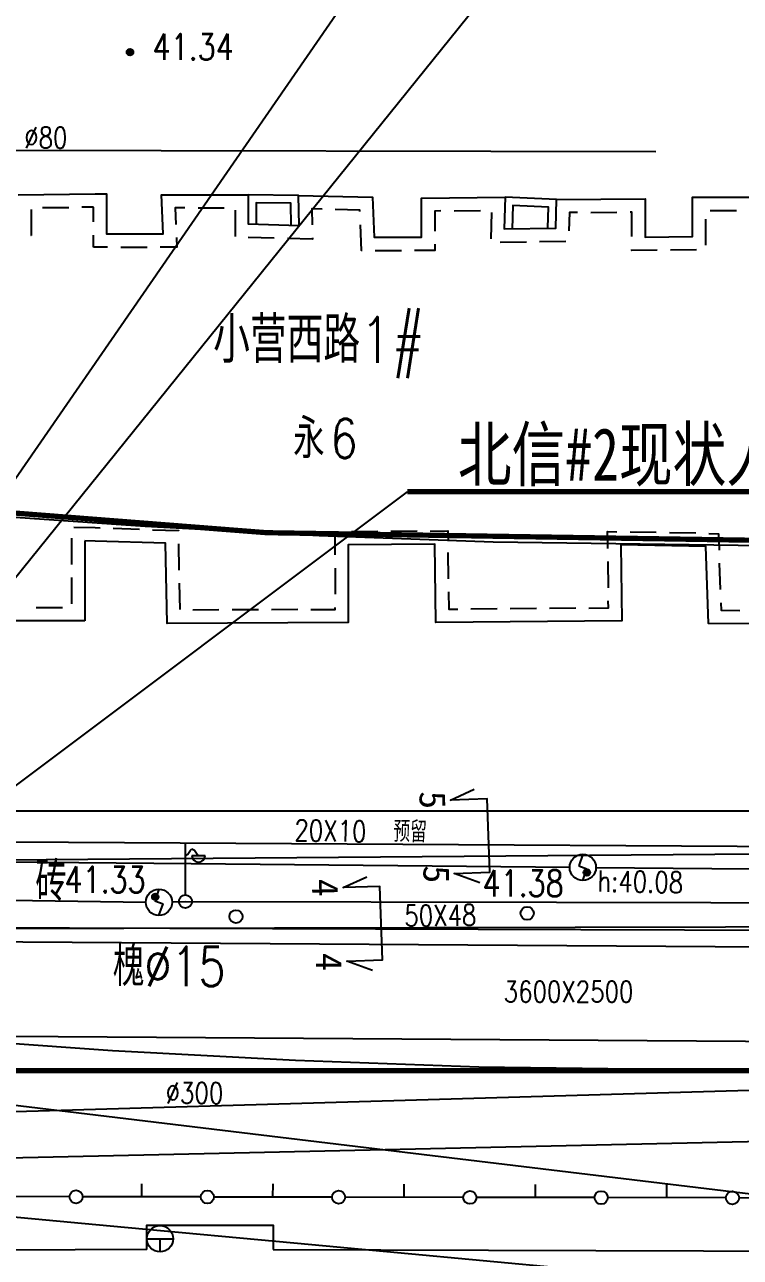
# Model space of a CAD drawing. Header units: inches. Extents: x 505347 to 508499, y 312634 to 313316.
# Drawn here: x 505558.91 to 505586.17, y 312866.03 to 312912.97 of the extents above; entities that cross this region are included whole.
import ezdxf
from ezdxf.enums import TextEntityAlignment as Align
from ezdxf.lldxf.tags import DXFTag

# ---------------------------------------------------------------- set-up
doc = ezdxf.new("R2010")
doc.units = ezdxf.units.IN
doc.header["$LTSCALE"] = 0.5
doc.header["$MEASUREMENT"] = 0
doc.linetypes.add('ACAD_ISO05W100', pattern=[33, 24, -3, 0, -3, 0, -3])
doc.linetypes.add('B1', pattern=[3, 2, -1])
for name, color, linetype in [('BJ02', 7, 'Continuous'), ('BJ03', 7, 'Continuous'), ('BJ04', 7, 'Continuous'), ('BJ08', 7, 'Continuous'), ('BJ09', 7, 'Continuous'), ('BJ10', 7, 'Continuous'), ('BZ', 2, 'Continuous'), ('上水管线', 4, 'Continuous'), ('公安交通管线', 163, 'Continuous'), ('各家需求标注', 6, 'Continuous'), ('污水管线', 247, 'Continuous'), ('热力井', 40, 'Continuous'), ('热力注记', 40, 'Continuous'), ('热力管线', 40, 'Continuous'), ('照明井', 193, 'Continuous'), ('照明管线', 193, 'Continuous'), ('燃气注记', 6, 'Continuous'), ('燃气管线', 6, 'Continuous'), ('电信断面图及编号', 3, 'Continuous'), ('电信注记', 3, 'Continuous'), ('电信管线', 3, 'Continuous'), ('电力井', 1, 'Continuous'), ('电力管线', 1, 'Continuous'), ('电力高程表', 1, 'Continuous'), ('道路红线', 1, 'Continuous'), ('雨水注记', 34, 'Continuous'), ('雨水管线', 34, 'Continuous')]:
    doc.layers.add(name, color=color, linetype=linetype)
doc.styles.add('HZ', font='simplex.shx', dxfattribs={"bigfont": 'hztxt'})
doc.styles.get("Standard").update_dxf_attribs({"font": 'txt.shx', "bigfont": 'hztxt.shx'})
doc.styles.add('粗宋', font='', dxfattribs={"width": 0.75})
doc.styles.add('粗等线', font='simhei.ttf')
doc.styles.get('粗宋').set_extended_font_data('SimSun')
doc.linetypes.add('1157', pattern='A,15,-3,[138,ltypeshp.shx,S=1,R=0,X=-0.5,Y=-0.5],-2,0', length=20)
tags = doc.linetypes.add('DL', pattern='A,15,-4.925,[130,ltypeshp.shx,S=0.5,R=330,X=-0.15,Y=0.433],0,[130,ltypeshp.shx,S=0.4,R=90,X=0,Y=0],-0.15,[130,ltypeshp.shx,S=0.5,R=150,X=0,Y=-0.433],-4.925,15', length=40).pattern_tags.tags
tags[32:33] = [DXFTag(74, 4), DXFTag(75, 0), DXFTag(340, '0'), DXFTag(46, 1.0), DXFTag(50, 0.0), DXFTag(44, 0.0), DXFTag(45, 0.0)]
tags[30:31] = [DXFTag(74, 4), DXFTag(75, 0), DXFTag(340, '0'), DXFTag(46, 1.0), DXFTag(50, 0.0), DXFTag(44, 0.0), DXFTag(45, 0.0)]
tags[4:5] = [DXFTag(74, 4), DXFTag(75, 0), DXFTag(340, '0'), DXFTag(46, 1.0), DXFTag(50, 0.0), DXFTag(44, 0.0), DXFTag(45, 0.0)]
tags = doc.linetypes.add('DX', pattern='A,15,-5,[130,ltypeshp.shx,S=1,R=330,X=0,Y=0],-5,15', length=40).pattern_tags.tags
tags[16:17] = [DXFTag(74, 4), DXFTag(75, 0), DXFTag(340, '0'), DXFTag(46, 1.0), DXFTag(50, 0.0), DXFTag(44, 0.0), DXFTag(45, 0.0)]
tags[14:15] = [DXFTag(74, 4), DXFTag(75, 0), DXFTag(340, '0'), DXFTag(46, 1.0), DXFTag(50, 0.0), DXFTag(44, 0.0), DXFTag(45, 0.0)]
tags[4:5] = [DXFTag(74, 4), DXFTag(75, 0), DXFTag(340, '0'), DXFTag(46, 1.0), DXFTag(50, 0.0), DXFTag(44, 0.0), DXFTag(45, 0.0)]
tags = doc.linetypes.add('SS', pattern='A,15,-1.9,[130,ltypeshp.shx,S=1,R=330,X=0,Y=0],-1.2,[130,ltypeshp.shx,S=1,R=330,X=0,Y=0],-1.9,15', length=35).pattern_tags.tags
tags[24:25] = [DXFTag(74, 4), DXFTag(75, 0), DXFTag(340, '0'), DXFTag(46, 1.0), DXFTag(50, 0.0), DXFTag(44, 0.0), DXFTag(45, 0.0)]
tags[22:23] = [DXFTag(74, 4), DXFTag(75, 0), DXFTag(340, '0'), DXFTag(46, 1.0), DXFTag(50, 0.0), DXFTag(44, 0.0), DXFTag(45, 0.0)]
tags[4:5] = [DXFTag(74, 4), DXFTag(75, 0), DXFTag(340, '0'), DXFTag(46, 1.0), DXFTag(50, 0.0), DXFTag(44, 0.0), DXFTag(45, 0.0)]
doc.linetypes.add('TRQD', pattern='A,15,[130,ltypeshp.shx,S=0.6,R=0,X=0,Y=0],-5,[130,ltypeshp.shx,S=0.6,R=0,X=0,Y=0],15', length=35)

# ---------------------------------------------------------------- blocks, each defined once
blk = doc.blocks.new('BC026')
for p, q in [((0, 0.5), (0, 4.5)), ((0.19, 3.6), (0.39, 3.9)), ((0.39, 3.9), (0.49, 4)), ((0.49, 4), (0.69, 3.9)), ((0.69, 3.9), (0.89, 3.6)), ((0, 3.5), (0.19, 3.6)), ((0.49, 3.5), (1.49, 3.5)), ((0.89, 3.6), (0.99, 3.5))]:
    blk.add_line(p, q)
blk.add_circle((0, 0), 0.5)
blk.add_arc((0.99, 3.5), 0.5, 179, 0)
blk = doc.blocks.new('B8211')
blk.add_hatch(color=256).paths.add_polyline_path([(0.25, 0, 1), (-0.25, 0, 1)])
blk.add_circle((0, 0), 0.25)
blk = doc.blocks.new('831')
for radius in [0.25, 0.15, 0.05]:
    blk.add_circle((0, 0), radius)
blk = doc.blocks.new('B545')
for p, q in [((-1, 0), (1, 0)), ((0, -1), (0, 0))]:
    blk.add_line(p, q)
blk.add_circle((0, 0), 1)
blk = doc.blocks.new('B547')
at = {"linetype": 'Continuous'}
for p, q in [((0, 1), (-0.31427, 0.111111)), ((-0.31427, 0.111111), (0.31427, -0.111111)), ((0, -1), (0.31427, -0.111111))]:
    blk.add_line(p, q, dxfattribs=at)
blk.add_circle((0, 0), 1)
blk = doc.blocks.new('A$C463E76B2')
at = {"color": 255}
blk.add_wipeout([(0, 3.692), (18.176, 3.692), (18.176, 0), (0, 0)], dxfattribs=at).dxf.layer = 'BZ'
at = {"layer": 'BZ', "color": 0, "const_width": 0.2}
blk.add_lwpolyline([(0, 0.407), (18.176, 0.407)], dxfattribs=at)
at = {"layer": 'BZ', "style": '粗宋', "width": 0.75, "flags": 8}
blk.add_attdef('X=', text='', height=2, dxfattribs=at).set_placement((9.088, 0.834), align=Align.CENTER)

msp = doc.modelspace()

# ---------------------------------------------------------------- linework, layer by layer
for p, q in [((505584.999, 312933.959), (505548.204, 312880.687)), ((505585.281, 312925.045), (505548.774, 312879.778))]:
    msp.add_line(p, q)
at = {"layer": 'BJ02', "linetype": 'Continuous'}
for p, q in [((505558.665, 312906.498), (505561.595, 312906.526)), ((505559.593, 312906.007), (505560.593, 312906.016)), ((505561.531, 312906.025), (505561.093, 312906.021)), ((505561.531, 312905.463), (505561.531, 312906.025)), ((505559.165, 312905.931), (505559.165, 312904.943)), ((505559.165, 312904.943), (505559.153, 312904.943)), ((505561.531, 312904.506), (505561.531, 312904.963)), ((505561.596, 312904.506), (505561.531, 312904.506)), ((505561.598, 312893.807), (505560.785, 312893.832)), ((505560.703, 312893.417), (505560.703, 312892.417)), ((505561.598, 312893.307), (505561.203, 312893.319)), ((505561.203, 312893.319), (505561.203, 312890.271)), ((505560.703, 312891.917), (505560.703, 312890.917)), ((505560.349, 312890.771), (505559.349, 312890.771)), ((505561.203, 312890.271), (505554.693, 312890.271)), ((505522.651, 312883.024), (505612.104, 312883.04))]:
    msp.add_line(p, q, dxfattribs=at)
for points in [[(505561.595, 312906.526), (505562.031, 312906.53), (505562.031, 312905.006), (505564.19, 312905.006), (505564.127, 312906.498), (505567.429, 312906.498), (505567.429, 312905.387), (505569.366, 312905.323), (505569.343, 312906.474), (505572.161, 312906.403), (505572.224, 312904.879), (505574.034, 312904.879), (505574.034, 312906.371), (505577.21, 312906.403), (505577.178, 312905.196), (505579.147, 312905.228), (505579.173, 312906.313), (505582.544, 312906.339), (505582.544, 312904.879), (505584.354, 312904.91), (505584.354, 312906.403), (505587.403, 312906.403)], [(505591.593, 312890.144), (505584.956, 312890.176), (505584.861, 312893.097), (505581.622, 312893.161), (505581.653, 312890.271), (505574.572, 312890.207), (505574.541, 312893.192), (505571.238, 312893.161), (505571.238, 312890.207), (505564.347, 312890.176), (505564.284, 312893.224), (505561.598, 312893.307)], [(505563.372, 312868.335), (505563.373, 312868.835)], [(505568.372, 312868.328), (505568.373, 312868.828)], [(505573.372, 312868.32), (505573.373, 312868.82)], [(505578.372, 312868.312), (505578.373, 312868.812)], [(505583.372, 312868.304), (505583.373, 312868.804)], [(505560.622, 312868.34), (505556.122, 312868.347)], [(505565.622, 312868.332), (505561.122, 312868.339)], [(505570.622, 312868.324), (505566.122, 312868.331)], [(505575.622, 312868.316), (505571.122, 312868.323)], [(505580.622, 312868.308), (505576.122, 312868.316)], [(505585.622, 312868.301), (505581.122, 312868.308)], [(505590.622, 312868.293), (505586.122, 312868.3)]]:
    msp.add_lwpolyline(points, dxfattribs=at)
at = {"layer": 'BJ02', "linetype": 'Continuous', "flags": 128}
for points in [[(505569.366, 312905.323), (505569.343, 312906.474), (505567.429, 312906.498), (505567.429, 312905.387)], [(505565.018, 312905.998), (505564.649, 312905.998), (505564.675, 312905.368)], [(505565.518, 312905.998), (505566.518, 312905.998)], [(505569.066, 312905.317), (505569.049, 312906.178), (505567.729, 312906.194), (505567.729, 312905.387)], [(505570.243, 312905.951), (505569.853, 312905.961), (505569.866, 312905.35)], [(505579.147, 312905.228), (505579.173, 312906.313), (505577.21, 312906.403), (505577.18, 312905.196)], [(505578.847, 312905.235), (505578.866, 312906.027), (505577.502, 312906.089), (505577.48, 312905.189)], [(505566.929, 312905.909), (505566.929, 312904.909)], [(505571.683, 312905.854), (505571.681, 312905.915), (505570.742, 312905.939)], [(505574.771, 312905.878), (505574.534, 312905.876), (505574.534, 312905.113)], [(505575.271, 312905.883), (505576.271, 312905.894)], [(505576.694, 312905.823), (505576.668, 312904.823)], [(505579.973, 312905.819), (505579.661, 312905.817), (505579.645, 312905.129)], [(505580.473, 312905.823), (505581.473, 312905.831)], [(505582.044, 312904.906), (505582.044, 312905.835), (505581.973, 312905.835)], [(505584.854, 312904.572), (505584.854, 312905.572)], [(505585.023, 312905.903), (505586.023, 312905.903)], [(505571.768, 312904.379), (505571.744, 312904.379), (505571.704, 312905.354)], [(505564.696, 312904.868), (505564.712, 312904.506), (505564.074, 312904.506)], [(505567.422, 312904.887), (505568.422, 312904.854)], [(505569.876, 312904.851), (505569.876, 312904.806), (505568.922, 312904.837)], [(505574.534, 312904.613), (505574.534, 312904.379), (505573.768, 312904.379)], [(505577.028, 312904.694), (505578.028, 312904.71)], [(505578.528, 312904.718), (505579.528, 312904.734)], [(505562.074, 312904.506), (505561.596, 312904.506)], [(505562.574, 312904.506), (505563.574, 312904.506)], [(505572.268, 312904.379), (505573.268, 312904.379)], [(505583.008, 312904.387), (505582.044, 312904.37), (505582.044, 312904.406)], [(505583.508, 312904.395), (505584.508, 312904.413)], [(505561.785, 312893.801), (505561.598, 312893.807)], [(505563.284, 312893.755), (505562.285, 312893.786)], [(505563.784, 312893.74), (505564.774, 312893.709), (505564.774, 312893.7)], [(505570.738, 312892.781), (505570.738, 312893.656), (505570.863, 312893.658)], [(505572.363, 312893.672), (505571.363, 312893.662)], [(505573.863, 312893.686), (505572.863, 312893.676)], [(505574.363, 312893.69), (505575.036, 312893.697), (505575.039, 312893.37)], [(505581.123, 312893.027), (505581.116, 312893.671), (505581.472, 312893.664)], [(505582.972, 312893.634), (505581.972, 312893.654)], [(505584.472, 312893.605), (505583.472, 312893.625)], [(505584.971, 312893.595), (505585.345, 312893.588), (505585.366, 312892.962)], [(505564.805, 312892.2), (505564.785, 312893.2)], [(505575.055, 312891.87), (505575.044, 312892.87)], [(505581.129, 312892.527), (505581.139, 312891.527)], [(505585.414, 312891.463), (505585.382, 312892.462)], [(505570.738, 312892.281), (505570.738, 312891.281)], [(505564.836, 312890.7), (505564.816, 312891.7)], [(505575.06, 312891.37), (505575.067, 312890.711), (505575.408, 312890.715)], [(505580.408, 312890.76), (505581.148, 312890.766), (505581.145, 312891.027)], [(505585.431, 312890.963), (505585.44, 312890.674), (505586.151, 312890.67)], [(505566.315, 312890.685), (505565.315, 312890.68)], [(505567.815, 312890.692), (505566.815, 312890.687)], [(505569.315, 312890.698), (505568.315, 312890.694)], [(505569.815, 312890.701), (505570.738, 312890.705), (505570.738, 312890.781)], [(505576.908, 312890.728), (505575.908, 312890.719)], [(505578.408, 312890.742), (505577.408, 312890.733)], [(505579.908, 312890.755), (505578.908, 312890.746)]]:
    msp.add_lwpolyline(points, dxfattribs=at)
at = {"layer": 'BJ02', "linetype": 'Continuous'}
for centre in [(505560.872, 312868.339), (505565.872, 312868.332), (505570.872, 312868.324), (505575.872, 312868.316), (505580.872, 312868.308), (505585.872, 312868.3)]:
    msp.add_circle(centre, 0.25, dxfattribs=at)
at = {"layer": 'BJ04', "linetype": 'Continuous', "flags": 128}
msp.add_lwpolyline([(505551.227, 312878.546), (505608.53, 312878.672)], dxfattribs=at)
at = {"layer": 'BJ09', "linetype": 'Continuous'}
for centre in [(505566.962, 312879.009), (505578.054, 312879.134)]:
    msp.add_circle(centre, 0.25, dxfattribs=at)
at = {"layer": '上水管线', "linetype": 'SS', "ltscale": 0.6}
for points in [[(505573.4, 312870.027), (505544.452, 312873.522), (505536.665, 312874.462)], [(505618.174, 312867.762), (505609.452, 312867.906), (505600, 312868.095), (505587.309, 312868.348), (505573.4, 312870.027)]]:
    msp.add_lwpolyline(points, dxfattribs=at)
at = {"layer": '公安交通管线'}
msp.add_lwpolyline([(505553.349, 312881.13), (505631.378, 312881.756)], dxfattribs=at)
at = {"layer": '污水管线'}
msp.add_lwpolyline([(505545.615, 312869.548), (505620.359, 312871.188)], dxfattribs=at)
at = {"layer": '热力管线'}
for points in [[(505547.518, 312878.123), (505734.094, 312876.864)], [(505547.085, 312874.526), (505734.094, 312873.264)], [(505563.573, 312866.331), (505563.573, 312867.26), (505568.373, 312867.26), (505568.373, 312866.331)], [(505563.57, 312866.331), (505528.007, 312866.173)], [(505568.375, 312866.331), (505605.263, 312866.221)]]:
    msp.add_lwpolyline(points, dxfattribs=at)
at = {"layer": '照明管线'}
for points in [[(505544.495, 312879.841), (505563.529, 312879.562)], [(505564.526, 312879.57), (505565.038, 312879.586), (505579.17, 312879.557)], [(505579.17, 312879.557), (505596.791, 312879.521)]]:
    msp.add_lwpolyline(points, dxfattribs=at)
at = {"layer": '燃气管线', "linetype": 'TRQD', "ltscale": 0.5}
msp.add_line((505543.37, 312908.23), (505582.957, 312908.145), dxfattribs=at)
at = {"layer": '电信断面图及编号', "elevation": 41.1}
msp.add_lwpolyline([(505576.249, 312880.293), (505575.275, 312880.653), (505576.628, 312880.7), (505576.53, 312883.497), (505575.134, 312883.448), (505576.029, 312883.856)], dxfattribs=at)
at = {"layer": '电信断面图及编号'}
msp.add_lwpolyline([(505572.161, 312876.956), (505571.187, 312877.316), (505572.54, 312877.363), (505572.443, 312880.16), (505571.046, 312880.111), (505571.941, 312880.519)], dxfattribs=at)
at = {"layer": '电信管线', "elevation": 41.1}
msp.add_lwpolyline([(505552.089, 312881.892), (505607.273, 312881.57)], dxfattribs=at)
at = {"layer": '电信管线', "linetype": 'DX'}
for points in [[(505552.972, 312878.601), (505564.449, 312878.564)], [(505564.449, 312878.564), (505580.092, 312878.514)], [(505580.092, 312878.514), (505587.99, 312878.489)], [(505546.365, 312868.706), (505562.176, 312867.233)], [(505562.176, 312867.233), (505569.846, 312866.518)], [(505569.846, 312866.518), (505582.909, 312865.301)]]:
    msp.add_lwpolyline(points, dxfattribs=at)
at = {"layer": '电力管线', "linetype": 'DL', "elevation": 83.832}
for points in [[(505558.126, 312881.097), (505565.262, 312881.03)], [(505565.262, 312881.03), (505579.673, 312880.894)], [(505580.673, 312880.875), (505613.065, 312880.599)]]:
    msp.add_lwpolyline(points, dxfattribs=at)
at = {"layer": '道路红线'}
for p, q in [((505556.89, 312894.342), (505563.505, 312893.874)), ((505563.505, 312893.874), (505570.128, 312893.521)), ((505570.128, 312893.521), (505576.756, 312893.284)), ((505576.756, 312893.284), (505587.033, 312893.145)), ((505555.301, 312874.405), (505562.264, 312873.912)), ((505562.264, 312873.912), (505569.236, 312873.541)), ((505569.236, 312873.541), (505576.212, 312873.291)), ((505576.212, 312873.291), (505587.03, 312873.145))]:
    msp.add_line(p, q, dxfattribs=at)
at = {"layer": '道路红线', "linetype": 'ACAD_ISO05W100', "const_width": 0.2}
msp.add_lwpolyline([(505524.721, 312873.145), (505720.312, 312873.145)], dxfattribs=at)
at = {"layer": '雨水管线'}
msp.add_lwpolyline([(505540.63, 312871.072), (505590.449, 312872.519)], dxfattribs=at)

# ---------------------------------------------------------------- block references
at = {"layer": 'BJ03', "linetype": 'Continuous', "xscale": 0.5, "yscale": 0.5, "zscale": 0.5}
msp.add_blockref('BC026', (505565.038, 312879.586), dxfattribs=at)
at = {"layer": 'BJ08', "linetype": 'Continuous', "xscale": 0.5, "yscale": 0.5, "zscale": 0.5}
msp.add_blockref('831', (505562.927, 312911.928, 41.34), dxfattribs=at)
at = {"layer": 'BJ08', "xscale": 0.5, "yscale": 0.5, "zscale": 0.5}
for p in [(505580.327, 312880.687, 41.385), (505563.89, 312879.767, 41.329)]:
    msp.add_blockref('B8211', p, dxfattribs=at)
at = {"layer": '热力井', "linetype": 'Continuous', "xscale": 0.5, "yscale": 0.5, "zscale": 0.5}
msp.add_blockref('B545', (505564.069, 312866.743, 41.236), dxfattribs=at)
at = {"layer": '照明井', "linetype": 'Continuous', "xscale": 0.5, "yscale": 0.5, "zscale": 0.5}
msp.add_blockref('B547', (505564.028, 312879.554, 41.329), dxfattribs=at)
at = {"layer": '电力井', "linetype": 'Continuous', "xscale": 0.5, "yscale": 0.5, "zscale": 0.5}
msp.add_blockref('B547', (505580.173, 312880.884, 41.385), dxfattribs=at)

# ---------------------------------------------------------------- texts
at = {"layer": 'BJ08', "linetype": 'Continuous', "width": 0.8}
msp.add_text('41.34', height=1, dxfattribs=at).set_placement((505563.788, 312911.629))
at = {"layer": 'BJ08', "style": 'HZ', "width": 0.8}
for s, p in [('41.33', (505560.433, 312879.919, 41.329)), ('41.38', (505576.357, 312879.779, 41.385))]:
    msp.add_text(s, height=1, dxfattribs=at).set_placement(p)
at = {"layer": 'BJ10', "linetype": 'Continuous', "style": 'HZ', "width": 0.8}
for s, height, p in [('小营西路1#', 1.75, (505566.093, 312900.097)), ('永', 1.5, (505569.14, 312896.464)), ('6', 1.5, (505570.565, 312896.464)), ('砖', 1.5, (505559.319, 312879.594)), ('槐%%c15', 1.5, (505562.276, 312876.359))]:
    msp.add_text(s, height=height, dxfattribs=at).set_placement(p)
at = {"layer": '热力注记', "linetype": 'B1', "ltscale": 0.5, "style": 'HZ', "width": 0.8}
msp.add_text('3600X2500', height=0.8, dxfattribs=at).set_placement((505577.162, 312875.748))
at = {"layer": '燃气注记', "style": 'HZ', "width": 0.8}
msp.add_text('%%c80', height=0.8, rotation=359.5357, dxfattribs=at).set_placement((505559.719, 312908.67), align=Align.MIDDLE)
at = {"layer": '电信断面图及编号', "style": '粗等线'}
for s, rotation, p in [('5', 271.5928, (505574.448, 312883.449, 41.1)), ('5', 269.8334, (505574.594, 312880.619, 41.1)), ('4', 271.5928, (505570.361, 312880.112)), ('4', 269.8334, (505570.506, 312877.282))]:
    msp.add_text(s, height=1, rotation=rotation, dxfattribs=at).set_placement(p, align=Align.MIDDLE)
at = {"layer": '电信注记', "linetype": '1157', "style": 'HZ', "width": 0.8}
for s, rotation, p in [('20X10', 358.862, (505569.18, 312881.902)), ('预留', 358.862, (505572.949, 312881.857)), ('50X48', 0.6816, (505573.381, 312878.637))]:
    msp.add_text(s, height=0.8, rotation=rotation, dxfattribs=at).set_placement(p)
at = {"layer": '电力高程表', "style": 'HZ', "width": 0.8}
msp.add_text('h:40.08', height=0.8, rotation=358.9139, dxfattribs=at).set_placement((505580.725, 312879.966))
at = {"layer": '雨水注记', "style": 'HZ', "width": 0.8}
msp.add_text('%%c300', height=0.8, rotation=359.5907, dxfattribs=at).set_placement((505564.282, 312871.899))

# ---------------------------------------------------------------- next in the draw order: block references
at = {"layer": '各家需求标注', "color": 1, "linetype": 'Continuous'}
ref = msp.add_blockref('A$C463E76B2', (505573.485, 312894.78), dxfattribs=at)
ref.add_attrib('X=', '北信#2现状人孔', dxfattribs={"layer": 'BZ', "color": 3, "height": 2, "style": '粗宋', "width": 0.75, "flags": 8}).set_placement((505582.573, 312895.614), align=Align.CENTER)

# ---------------------------------------------------------------- next in the draw order: linework, layer by layer
msp.add_line((505573.485, 312895.187), (505552.293, 312879.303))
at = {"color": 1, "const_width": 0.2}
msp.add_lwpolyline([(505522.699, 312940.44), (505523.119, 312898.565), (505541.113, 312895.944), (505546.986, 312895.276), (505568.129, 312893.628), (505599.214, 312893.145), (505657.3, 312893.145), (505705.46, 312893.145), (505705.925, 312955.899)], dxfattribs=at)

doc.saveas('drawing.dxf')
